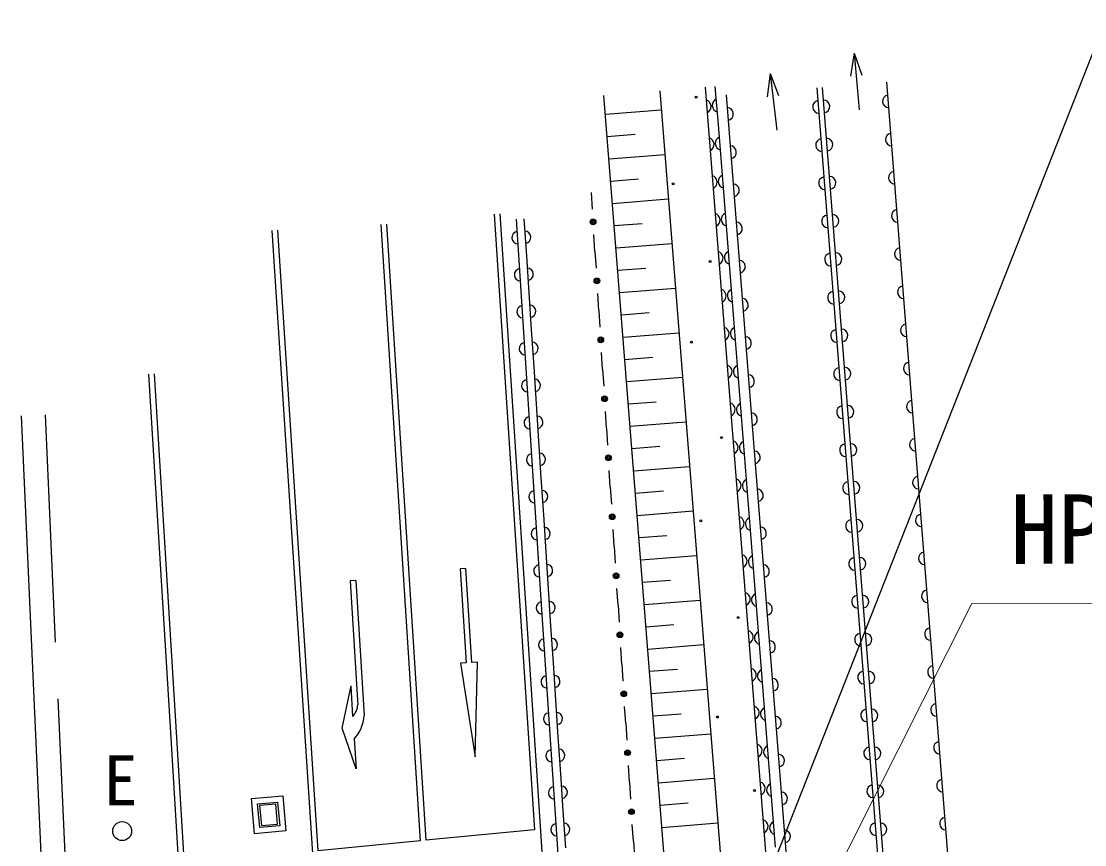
# Model space of a CAD drawing. Units: millimetres, scale not verified. Extents: x 40000 to 680000, y 20000 to 380000.
# Drawn here: x 397068 to 425107, y 316900 to 338625 of the extents above; entities that cross this region are included whole.
import ezdxf
from ezdxf.enums import TextEntityAlignment as Align

# ---------------------------------------------------------------- set-up
doc = ezdxf.new("R2010")
doc.units = ezdxf.units.MM
doc.header["$LTSCALE"] = 1000
doc.linetypes.add('DASHED', pattern=[7.5, 6, -1.5])
for name, color, linetype, lineweight in [('M-BGD', 7, 'Continuous', 25), ('M-BGD-EXST', 7, 'Continuous', 25), ('M-STR-HTXT', 7, 'Continuous', 13), ('M-STR-STRC', 7, 'Continuous', 25)]:
    doc.layers.add(name, color=color, linetype=linetype, lineweight=lineweight)
doc.styles.add('ＭＳ ゴシック', font='')
doc.styles.get('ＭＳ ゴシック').set_extended_font_data('MS Gothic')

msp = doc.modelspace()

# ---------------------------------------------------------------- linework, layer by layer
at = {"layer": 'M-BGD'}
for p, q in [((419029, 337785), (418931, 337174)), ((419029, 337785), (419156, 336290)), ((419029, 337785), (419229, 337200)), ((416814, 337242), (416735, 336628)), ((416814, 337242), (417033, 336663)), ((416814, 337242), (416989, 335752)), ((413902, 336787), (416081, 309261)), ((415098, 336882), (417156, 310888)), ((415447, 335900), (415367, 336903)), ((414329, 312716), (412432, 336670)), ((415652, 336681), (415731, 335674)), ((412472, 336172), (413941, 336288)), ((412518, 335584), (413253, 335642)), ((415526, 334896), (415447, 335900)), ((415731, 335674), (415810, 334668)), ((412565, 334996), (414034, 335113)), ((415606, 333893), (415526, 334896)), ((415810, 334668), (415889, 333661)), ((412611, 334408), (413346, 334467)), ((412093, 334110), (412122, 333665)), ((412658, 333821), (414127, 333937)), ((415685, 332890), (415606, 333893)), ((410323, 333416), (410386, 332439)), ((415889, 333661), (415968, 332654)), ((412704, 333233), (413439, 333291)), ((412194, 332554), (412165, 332998)), ((415764, 331886), (415685, 332890)), ((412194, 332554), (412223, 332109)), ((412751, 332645), (414221, 332761)), ((415968, 332654), (416047, 331647)), ((410386, 332439), (410450, 331462)), ((412797, 332057), (413532, 332115)), ((415844, 330883), (415764, 331886)), ((410450, 331462), (410514, 330485)), ((412296, 330998), (412267, 331442)), ((412844, 331469), (414314, 331585)), ((416047, 331647), (416126, 330640)), ((412296, 330998), (412325, 330553)), ((412890, 330881), (413625, 330939)), ((415923, 329880), (415844, 330883)), ((416126, 330640), (416205, 329633)), ((410514, 330485), (410578, 329509)), ((412937, 330293), (414407, 330409)), ((412397, 329442), (412368, 329886)), ((412984, 329705), (413718, 329763)), ((416003, 328876), (415923, 329880)), ((410578, 329509), (410641, 328532)), ((416205, 329633), (416284, 328626)), ((412397, 329442), (412426, 328997)), ((413030, 329117), (414500, 329234)), ((416082, 327873), (416003, 328876)), ((416284, 328626), (416364, 327619)), ((410641, 328532), (410705, 327555)), ((413077, 328529), (413812, 328588)), ((397068, 328213), (397653, 315064)), ((412498, 327886), (412469, 328330)), ((412498, 327886), (412527, 327441)), ((413123, 327942), (414593, 328058)), ((416162, 326870), (416082, 327873)), ((410705, 327555), (410769, 326578)), ((416364, 327619), (416443, 326619)), ((413170, 327354), (413905, 327412)), ((412599, 326330), (412571, 326774)), ((413216, 326766), (414686, 326882)), ((416241, 325866), (416162, 326870)), ((410769, 326578), (410833, 325601)), ((416443, 326619), (416522, 325619)), ((412599, 326330), (412628, 325885)), ((413263, 326178), (413998, 326236)), ((416321, 324863), (416241, 325866)), ((410833, 325601), (410896, 324624)), ((413309, 325590), (414779, 325706)), ((416522, 325619), (416602, 324620)), ((412701, 324774), (412672, 325218)), ((413356, 325002), (414091, 325060)), ((412701, 324774), (412730, 324329)), ((416400, 323860), (416321, 324863)), ((410896, 324624), (410960, 323648)), ((413403, 324414), (414872, 324531)), ((416602, 324620), (416681, 323620)), ((413449, 323826), (414184, 323884)), ((416479, 322856), (416400, 323860)), ((410960, 323648), (411025, 322672)), ((412802, 323218), (412773, 323662)), ((416681, 323620), (416760, 322620)), ((413496, 323238), (414965, 323355)), ((412802, 323218), (412831, 322773)), ((416559, 321853), (416479, 322856)), ((411025, 322672), (411089, 321697)), ((413542, 322650), (414277, 322709)), ((416760, 322620), (416840, 321621)), ((413589, 322063), (415058, 322179)), ((412903, 321662), (412874, 322106)), ((411089, 321697), (411154, 320721)), ((412903, 321662), (412932, 321217)), ((416638, 320850), (416559, 321853)), ((416840, 321621), (416919, 320621)), ((413635, 321475), (414370, 321533)), ((413682, 320887), (415152, 321003)), ((416718, 319846), (416638, 320850)), ((411154, 320721), (411219, 319745)), ((413005, 320106), (412976, 320550)), ((416919, 320621), (416998, 319621)), ((413728, 320299), (414463, 320357)), ((413005, 320106), (413034, 319661)), ((411219, 319745), (411284, 318770)), ((413775, 319711), (415245, 319827)), ((416797, 318843), (416718, 319846)), ((416998, 319621), (417078, 318622)), ((413821, 319123), (414556, 319181)), ((413106, 318550), (413077, 318994)), ((416877, 317840), (416797, 318843)), ((411284, 318770), (411348, 317794)), ((413106, 318550), (413135, 318105)), ((413868, 318535), (415338, 318652)), ((417078, 318622), (417157, 317622)), ((403780, 317973), (403352, 317935)), ((403827, 317445), (403780, 317973)), ((413915, 317947), (414649, 318005)), ((403352, 317935), (403399, 317407)), ((411348, 317794), (411413, 316819)), ((416956, 316836), (416877, 317840)), ((403399, 317407), (403827, 317445)), ((413207, 316994), (413178, 317438)), ((413961, 317359), (415431, 317476)), ((417157, 317622), (417236, 316622)), ((413207, 316994), (413239, 316568))]:
    msp.add_line(p, q, dxfattribs=at)
at = {"layer": 'M-BGD', "linetype": 'DASHED'}
msp.add_line((397697, 328241), (398254, 315732), dxfattribs=at)
at = {"layer": 'M-BGD'}
for points in [[(418045, 336869), (418756, 327808), (420265, 308790)], [(420415, 308800), (418906, 327819), (418194, 336881)], [(422111, 308917), (420600, 327953), (419889, 337014)], [(411407, 313879), (410761, 323635), (410123, 333403)]]:
    msp.add_lwpolyline(points, dxfattribs=at)
for centre, radius in [((414859, 336621), 25), ((414253, 334338), 25), ((412144, 333332), 75), ((412144, 333332), 49.5), ((412144, 333332), 24.5), ((415233, 332285), 25), ((412245, 331776), 75), ((412245, 331776), 49.5), ((412245, 331776), 24.5), ((412346, 330220), 75), ((412346, 330220), 49.5), ((412346, 330220), 24.5), ((414741, 330159), 25), ((412448, 328664), 75), ((412448, 328664), 49.5), ((412448, 328664), 24.5), ((415531, 327640), 25), ((412549, 327108), 75), ((412549, 327108), 49.5), ((412549, 327108), 24.5), ((412650, 325552), 75), ((412650, 325552), 49.5), ((412650, 325552), 24.5), ((414983, 325445), 25), ((412751, 323996), 75), ((412751, 323996), 49.5), ((412751, 323996), 24.5), ((415973, 322891), 25), ((412853, 322440), 75), ((412853, 322440), 49.5), ((412853, 322440), 24.5), ((412954, 320884), 75), ((412954, 320884), 49.5), ((412954, 320884), 24.5), ((415421, 320270), 25), ((413055, 319328), 75), ((413055, 319328), 49.5), ((413055, 319328), 24.5), ((416399, 318332), 25), ((413157, 317772), 75), ((413157, 317772), 49.5), ((413157, 317772), 24.5)]:
    msp.add_circle(centre, radius, dxfattribs=at)
for centre, radius, start, end in [((415081, 336377), 176, 293.1748, 75.8789), ((415464, 336406), 177, 113.3691, 255.6861), ((418104, 336367), 169, 101.0761, 267.8991), ((418214, 336376), 169, 281.0761, 87.8999), ((419948, 336512), 169, 101.0724, 267.9043), ((415672, 336176), 170, 281.0838, 87.893), ((420027, 335505), 169, 101.0723, 267.9036), ((415161, 335377), 176, 293.1768, 75.8769), ((415543, 335402), 177, 113.37, 255.6836), ((418183, 335360), 169, 101.0781, 267.8994), ((418294, 335369), 169, 281.0761, 87.8999), ((415751, 335169), 170, 281.0837, 87.8923), ((415240, 334378), 176, 293.1778, 75.8759), ((415623, 334399), 177, 113.37, 255.6836), ((418262, 334354), 169, 101.0772, 267.8995), ((418373, 334362), 169, 281.0761, 87.8999), ((420106, 334499), 169, 101.0724, 267.9043), ((415830, 334163), 170, 281.0837, 87.8923), ((415319, 333378), 176, 293.1769, 75.8783), ((415702, 333396), 177, 113.37, 255.6844), ((418341, 333347), 169, 101.0761, 267.8991), ((418452, 333356), 169, 281.0761, 87.8999), ((420185, 333492), 169, 101.0723, 267.9036), ((415909, 333156), 170, 281.0837, 87.8923), ((410169, 332915), 164, 98.5437, 268.924), ((410341, 332926), 164, 278.5417, 88.9252), ((415398, 332378), 176, 293.1748, 75.8789), ((415782, 332392), 177, 113.37, 255.6836), ((420264, 332485), 169, 101.0724, 267.9043), ((415988, 332149), 170, 281.0834, 87.8911), ((418420, 332340), 169, 101.0789, 267.8978), ((418531, 332349), 169, 281.0761, 87.8991), ((410232, 331938), 164, 98.5437, 268.924), ((410405, 331950), 164, 278.5417, 88.9252), ((415477, 331378), 176, 293.1769, 75.8775), ((415861, 331389), 177, 113.37, 255.6836), ((418499, 331333), 169, 101.0761, 267.8991), ((418610, 331342), 169, 281.0761, 87.8991), ((420343, 331478), 169, 101.0723, 267.9036), ((416067, 331142), 170, 281.0837, 87.8923), ((410296, 330962), 164, 98.542, 268.9257), ((410468, 330973), 164, 278.5417, 88.9252), ((420422, 330472), 169, 101.0721, 267.9031), ((415556, 330379), 176, 293.1768, 75.8769), ((415941, 330386), 177, 113.37, 255.6844), ((416147, 330135), 170, 281.0837, 87.8923), ((418578, 330326), 169, 101.0769, 267.8983), ((418689, 330335), 169, 281.0769, 87.8983), ((410360, 329985), 164, 98.542, 268.9257), ((410532, 329996), 164, 278.5417, 88.9252), ((415636, 329379), 176, 293.1768, 75.8769), ((416020, 329382), 177, 113.367, 255.6867), ((418657, 329319), 169, 101.0764, 267.9004), ((418768, 329328), 169, 281.0761, 87.8999), ((420501, 329465), 169, 101.0723, 267.9036), ((410596, 329019), 164, 278.5417, 88.9252), ((416226, 329128), 170, 281.0837, 87.8923), ((410424, 329008), 164, 98.5417, 268.9252), ((420580, 328458), 169, 101.0724, 267.9043), ((415715, 328379), 176, 293.1769, 75.8783), ((416100, 328379), 177, 113.37, 255.6836), ((418736, 328313), 169, 101.0761, 267.8999), ((418847, 328321), 169, 281.0761, 87.8999), ((410487, 328031), 164, 98.5437, 268.9247), ((410660, 328042), 164, 278.5417, 88.9252), ((416305, 328121), 170, 281.0829, 87.8939), ((415794, 327379), 176, 293.1748, 75.8789), ((416179, 327376), 177, 113.37, 255.6844), ((420658, 327455), 168, 100.718, 268.3571), ((410723, 327066), 164, 278.5417, 88.9252), ((416385, 327118), 168, 280.723, 88.3529), ((418814, 327309), 168, 100.7219, 268.3547), ((418927, 327317), 168, 280.8, 88.2753), ((410551, 327054), 164, 98.5437, 268.9247), ((415873, 326380), 176, 293.1768, 75.8769), ((416258, 326372), 177, 113.367, 255.6867), ((418893, 326310), 168, 100.7219, 268.3547), ((419006, 326316), 168, 280.802, 88.2742), ((420737, 326455), 168, 100.7189, 268.3562), ((410615, 326077), 164, 98.5437, 268.924), ((410787, 326089), 164, 278.5417, 88.9252), ((416464, 326118), 168, 280.7238, 88.3514), ((415952, 325380), 176, 293.1768, 75.8769), ((420817, 325456), 168, 100.7163, 268.3588), ((410679, 325101), 164, 98.5437, 268.924), ((410851, 325112), 164, 278.5417, 88.9252), ((416338, 325369), 177, 113.37, 255.6836), ((416544, 325118), 168, 280.7238, 88.3514), ((418972, 325310), 168, 100.7219, 268.3547), ((419086, 325315), 168, 280.802, 88.2749), ((416031, 324380), 176, 293.1771, 75.8789), ((416417, 324366), 177, 113.3701, 255.685), ((419052, 324310), 168, 100.7199, 268.3552), ((419165, 324314), 168, 280.8, 88.2746), ((420896, 324456), 168, 100.7189, 268.3562), ((410742, 324124), 164, 98.5437, 268.924), ((410915, 324135), 164, 278.5417, 88.9252), ((416623, 324118), 168, 280.7238, 88.3514), ((420975, 323457), 168, 100.718, 268.3571), ((410806, 323148), 164, 98.5334, 269.0516), ((410979, 323159), 164, 278.5346, 89.0528), ((416111, 323380), 176, 293.1748, 75.8789), ((416497, 323362), 177, 113.3691, 255.6861), ((419131, 323311), 168, 100.7199, 268.3552), ((419245, 323313), 168, 280.8, 88.2753), ((416702, 323119), 168, 280.7229, 88.3522), ((416190, 322380), 176, 293.1768, 75.8769), ((416576, 322359), 177, 113.37, 255.6836), ((419210, 322311), 168, 100.7199, 268.3552), ((419324, 322312), 168, 280.8, 88.2746), ((421055, 322457), 168, 100.7172, 268.3579), ((410871, 322172), 164, 98.5346, 269.0528), ((411044, 322183), 164, 278.5346, 89.0528), ((416782, 322119), 168, 280.723, 88.3529), ((421134, 321457), 168, 100.718, 268.3571), ((410936, 321196), 164, 98.5346, 269.0528), ((411108, 321208), 164, 278.5346, 89.0528), ((416269, 321381), 176, 293.1768, 75.8769), ((416656, 321356), 177, 113.37, 255.6836), ((419290, 321312), 168, 100.7199, 268.3552), ((419404, 321311), 168, 280.802, 88.2749), ((416861, 321119), 168, 280.723, 88.3529), ((416348, 320381), 176, 293.1769, 75.8783), ((416735, 320352), 177, 113.37, 255.6844), ((421213, 320458), 168, 100.7189, 268.3562), ((411000, 320221), 164, 98.5346, 269.0528), ((411173, 320232), 164, 278.5346, 89.0528), ((416940, 320120), 168, 280.723, 88.3529), ((419369, 320312), 168, 100.7199, 268.3552), ((419483, 320310), 168, 280.802, 88.2742), ((411065, 319245), 164, 98.5346, 269.052), ((411238, 319257), 164, 278.5346, 89.0528), ((416427, 319381), 176, 293.1769, 75.8783), ((416815, 319349), 177, 113.37, 255.6836), ((419448, 319312), 168, 100.7219, 268.3547), ((419563, 319309), 168, 280.7992, 88.2762), ((421293, 319458), 168, 100.7163, 268.3588), ((417020, 319120), 168, 280.7238, 88.3514), ((416506, 318381), 176, 293.1748, 75.8789), ((421372, 318459), 168, 100.7189, 268.3562), ((411130, 318270), 164, 98.5346, 269.052), ((411302, 318281), 164, 278.5346, 89.0528), ((416894, 318346), 177, 113.37, 255.6836), ((417099, 318120), 168, 280.7238, 88.3514), ((419528, 318313), 168, 100.7219, 268.3547), ((419642, 318308), 168, 280.8, 88.2753), ((411194, 317294), 164, 98.5329, 269.0537), ((411367, 317306), 164, 278.5346, 89.0528), ((416585, 317382), 176, 293.1778, 75.8759), ((416973, 317342), 177, 113.37, 255.6844), ((419607, 317313), 168, 100.7211, 268.3555), ((419721, 317307), 168, 280.8, 88.2746), ((421451, 317459), 168, 100.7183, 268.3583), ((417179, 317121), 168, 280.7238, 88.3514)]:
    msp.add_arc(centre, radius, start, end, dxfattribs=at)
at = {"layer": 'M-BGD-EXST'}
msp.add_circle((399728, 317259), 250, dxfattribs=at)
at = {"layer": 'M-STR-HTXT'}
msp.add_lwpolyline([(410477, 300102), (422134, 323260), (441134, 323270)], dxfattribs=at)
at = {"layer": 'M-STR-STRC'}
for p, q in [((412231, 304552), (430093, 349917)), ((409536, 333538), (410602, 317294)), ((403821, 333114), (404890, 316743)), ((406544, 333263), (407582, 317003)), ((406694, 333272), (407731, 317017)), ((403671, 333104), (404959, 313396)), ((408788, 324185), (408639, 324175)), ((408639, 324175), (408801, 321696)), ((408950, 321706), (408788, 324185)), ((405887, 323875), (405739, 323866)), ((405739, 323866), (405934, 320714)), ((405887, 323875), (406108, 320306)), ((408801, 321696), (408652, 321687)), ((408652, 321687), (409037, 319223)), ((409098, 321716), (408950, 321706)), ((409037, 319223), (409098, 321716)), ((405528, 319972), (405765, 321091)), ((405811, 320287), (405762, 321080)), ((405934, 320714), (405941, 320594)), ((405896, 318899), (405532, 319971)), ((405847, 319692), (405896, 318899)), ((410602, 317294), (407731, 317017)), ((407582, 317003), (404890, 316743))]:
    msp.add_line(p, q, dxfattribs=at)
for points in [[(409685, 333548), (410781, 316856), (410979, 313822)], [(400422, 329310), (401022, 319574), (401405, 313150)], [(400571, 329319), (401172, 319583), (401554, 313159)]]:
    msp.add_lwpolyline(points, dxfattribs=at)
for points in [[(404044, 317264), (403219, 317190), (403134, 318116), (403961, 318190)], [(403881, 317400), (403355, 317353), (403297, 317980), (403825, 318027)]]:
    msp.add_lwpolyline(points, close=True, dxfattribs=at)
for centre, radius, start, end in [((405445, 320624), 497, 317.3769, 356.5692), ((405116, 320365), 993, 317.3767, 356.5703)]:
    msp.add_arc(centre, radius, start, end, dxfattribs=at)

# ---------------------------------------------------------------- texts
at = {"layer": 'M-BGD-EXST', "style": 'ＭＳ ゴシック'}
msp.add_text('E', height=1320, rotation=0.03, dxfattribs=at).set_placement((399684, 318598), align=Align.MIDDLE_CENTER)
at = {"layer": 'M-STR-HTXT', "style": 'ＭＳ ゴシック'}
msp.add_text('HPΦ300 L=22.2', height=1833, rotation=0.03, dxfattribs=at).set_placement((431634, 323765), align=Align.BOTTOM_CENTER)

doc.saveas('drawing.dxf')
